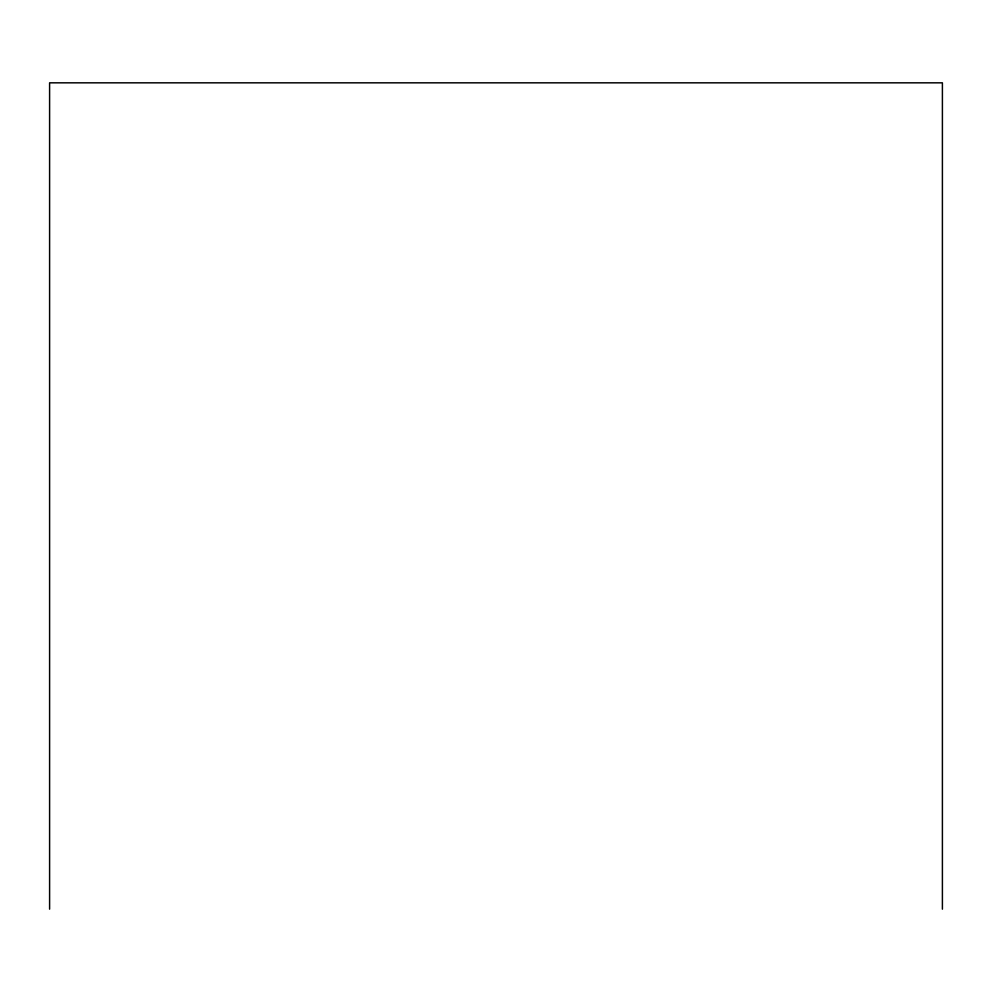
<?xml version="1.0" encoding="UTF-8"?>
<svg xmlns="http://www.w3.org/2000/svg" width="992" height="992" viewBox="0 0 992 992"><rect width="100%" height="100%" fill="white"/><g stroke="black" fill="none" stroke-linecap="round" stroke-linejoin="round"><path stroke-width="1.49" d="M942.4 909.168L942.4 82.832L49.6 82.832L49.6 909.168"/></g></svg>
